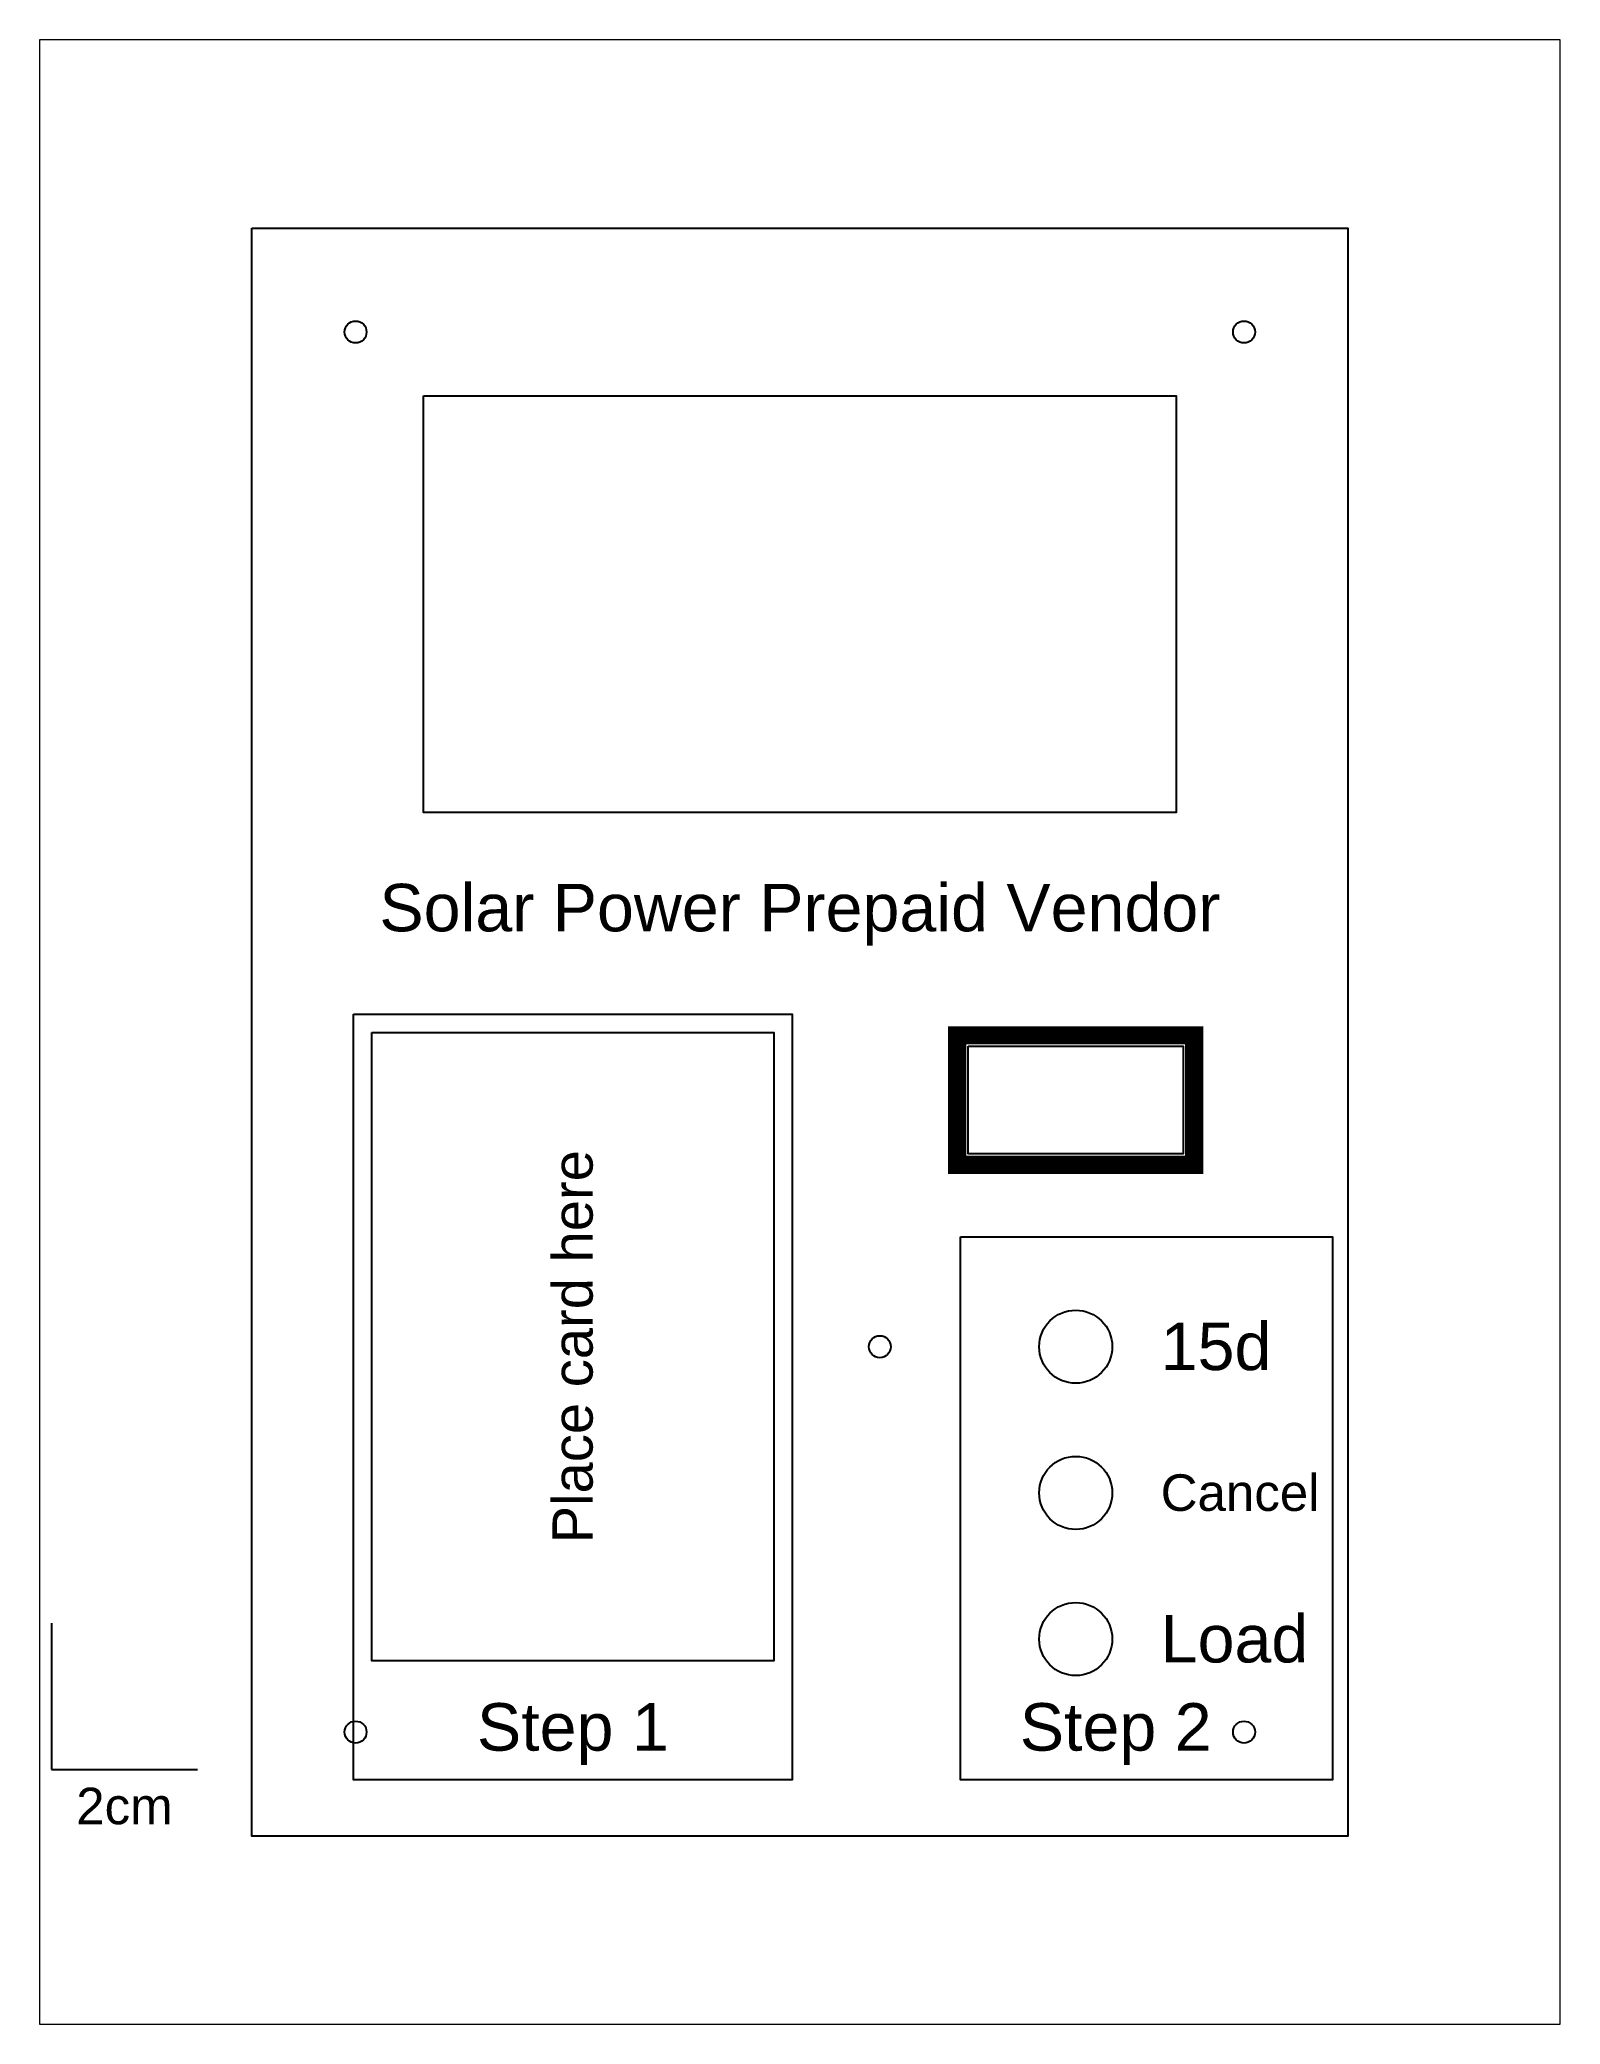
# Paper-space layout 'Layer5' of a CAD drawing. Header units: inches. Extents: x 0 to 8.2, y 0 to 10.7.
# The model-space entities are those that its viewports show. They can reach past a viewport. Long polylines and large blocks are cut down to what shows.
import ezdxf

# ---------------------------------------------------------------- set-up
doc = ezdxf.new("R2010")
doc.units = ezdxf.units.IN
doc.header["$MEASUREMENT"] = 0
doc.layers.add('Annotation', color=253, linetype='Continuous')
doc.layers.add('part', color=2, linetype='Continuous')
doc.styles.get("Standard").update_dxf_attribs({"font": 'arial.ttf'})

msp = doc.modelspace()

# ---------------------------------------------------------------- linework, layer by layer
for points in [[(336.625, 64.175), (342.625, 64.175), (342.625, 53.701), (336.625, 53.701)], [(336.875, 63.925), (342.375, 63.925), (342.375, 55.325), (336.875, 55.325)], [(345.035, 63.735), (347.977, 63.735), (347.977, 62.265), (345.035, 62.265)], [(344.927, 61.129), (350.02, 61.129), (350.02, 53.701), (344.927, 53.701)]]:
    msp.add_lwpolyline(points, close=True)
at = {"const_width": 0.25}
msp.add_lwpolyline([(344.885, 63.885), (348.127, 63.885), (348.127, 62.115), (344.885, 62.115)], close=True, dxfattribs=at)
for centre in [(336.652, 73.508), (348.809, 73.508), (336.652, 54.352), (348.809, 54.352)]:
    msp.add_circle(centre, 0.15)
at = {"layer": 'Annotation'}
for p, q in [((332.489, 55.841), (332.489, 53.841)), ((332.489, 53.841), (334.489, 53.841))]:
    msp.add_line(p, q, dxfattribs=at)
at = {"layer": 'part'}
for points in [[(335.231, 74.93), (350.231, 74.93), (350.231, 52.93), (335.231, 52.93)], [(337.581, 72.635), (347.881, 72.635), (347.881, 66.935), (337.581, 66.935)]]:
    msp.add_lwpolyline(points, close=True, dxfattribs=at)
for centre, radius in [((346.506, 59.625), 0.5), ((343.825, 59.625), 0.15), ((346.506, 57.625), 0.5), ((346.506, 55.625), 0.5)]:
    msp.add_circle(centre, radius, dxfattribs=at)

# ---------------------------------------------------------------- texts
for s, width, insert, char_height, attachment_point in [('Solar Power Prepaid Vendor', 12.99156, (342.731, 65.535), 0.65, 5), ('15d', 2.12496, (347.668, 59.625), 0.65, 4), ('Cancel', 2.01407, (347.668, 57.625), 0.5, 4), ('Load', 2.19148, (347.668, 55.625), 0.65, 4), ('Step 1', 3.50208, (339.625, 54.325), 0.65, 5), ('Step 2', 3.50208, (347.053, 54.325), 0.65, 5)]:
    msp.add_mtext_dynamic_manual_height_columns(s, width=width, gutter_width=10.359, heights=[0], dxfattribs=dict(insert=insert, char_height=char_height, attachment_point=attachment_point))
at = {"insert": (339.625, 59.625), "char_height": 0.55, "attachment_point": 5, "rotation": 90}
msp.add_mtext_dynamic_manual_height_columns('Place card here', width=6.50165, gutter_width=10.359, heights=[0], dxfattribs=at)
at = {"layer": 'Annotation', "insert": (332.239, 54.841), "char_height": 0.5, "attachment_point": 8, "rotation": 90}
msp.add_mtext_dynamic_manual_height_columns('2cm', width=1.66758, gutter_width=48.065, heights=[0], dxfattribs=at)
at = {"layer": 'Annotation', "insert": (333.489, 53.591), "char_height": 0.5, "attachment_point": 2}
msp.add_mtext_dynamic_manual_height_columns('2cm', width=1.66758, gutter_width=48.065, heights=[0], dxfattribs=at)

psp = doc.layouts.new('Layer5')

# ---------------------------------------------------------------- viewports
at = {"layer": '0'}
psp.add_viewport(center=(4.102, 5.353), size=(8.192, 10.6904), view_center_point=(342.732, 63.931), view_height=27.1536, dxfattribs=at)

doc.saveas('drawing.dxf')
